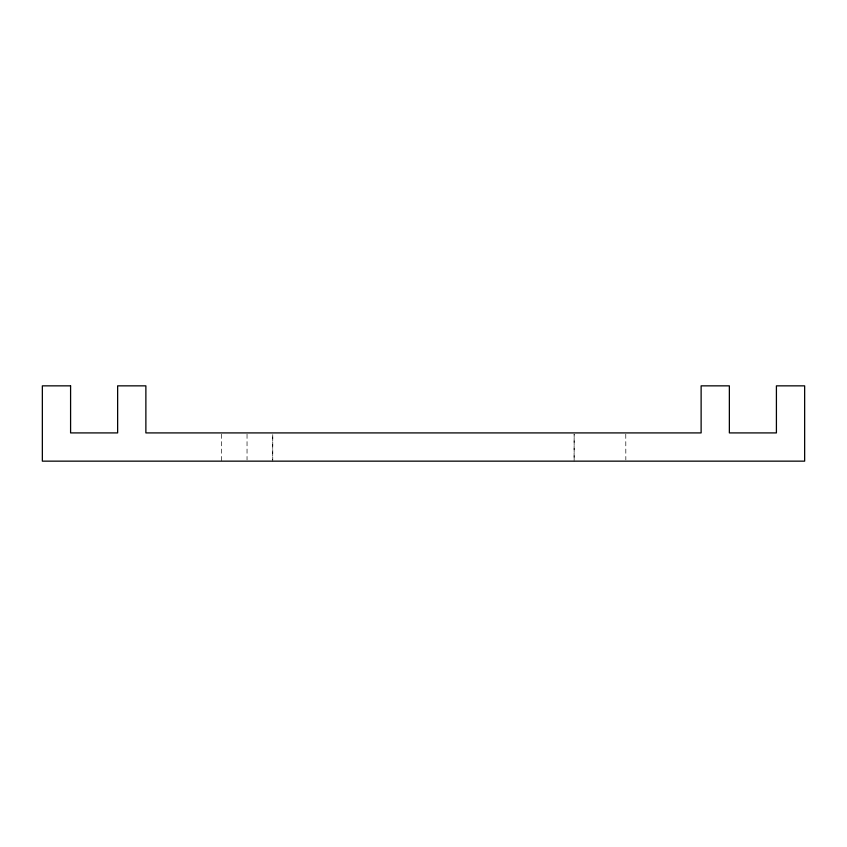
<?xml version="1.0" encoding="UTF-8"?>
<svg xmlns="http://www.w3.org/2000/svg" width="847" height="847" viewBox="0 0 847 847"><rect width="100%" height="100%" fill="white"/><g stroke="black" fill="none" stroke-linecap="round" stroke-linejoin="round"><path stroke-width="0.64" stroke-dasharray="4.24 3.18" d="M625.774 434.193L625.838 459.857M574.139 459.857L574.139 434.193L574.086 461.149M272.755 461.149L272.755 434.193L272.702 459.857M247.038 434.193L247.038 459.857M221.374 434.193L221.332 461.149"/><path stroke-width="1.27" d="M70.587 385.851L42.35 385.851L42.35 461.149L804.65 461.149L804.65 385.851L776.413 385.851L776.413 432.912L729.362 432.912L729.362 385.851L701.125 385.851L701.125 432.912L145.875 432.912L145.875 385.851L117.638 385.851L117.638 432.912L70.587 432.912L70.587 385.851"/></g></svg>
